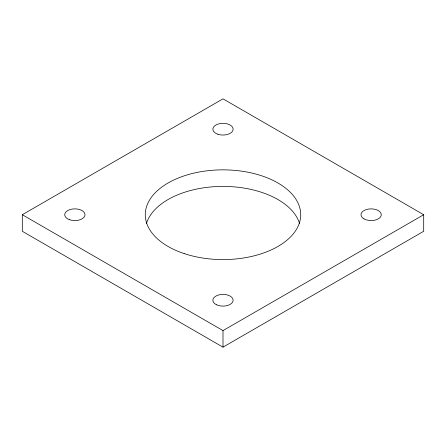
<?xml version="1.0" encoding="UTF-8"?>
<svg xmlns="http://www.w3.org/2000/svg" width="446" height="446" viewBox="0 0 446 446"><rect width="100%" height="100%" fill="white"/><g stroke="black" fill="none" stroke-linecap="round" stroke-linejoin="round"><path stroke-width="0.67" d="M22.3 214.721L223 98.85L423.7 214.721L423.7 231.279L223 347.15L22.3 231.279L22.3 214.721L223 330.598L423.7 214.721M223 330.598L223 347.15M146.383 223.758A77.716 44.868 0 0 1 223 186.406A77.716 44.868 0 0 1 299.617 223.758M216.801 304.88A10.135 5.854 0 0 0 233.046 301.033A10.135 5.854 0 0 0 219.159 294.834A10.135 5.854 0 0 0 216.801 304.88M69.793 219.794A10.135 5.854 0 0 0 85.002 214.721A10.135 5.854 0 0 0 69.793 209.653A10.135 5.854 0 0 0 69.793 219.794M217.932 134.268A10.135 5.854 0 0 0 233.135 129.201A10.135 5.854 0 0 0 217.932 124.127A10.135 5.854 0 0 0 217.932 134.268M363.969 218.863A10.135 5.854 0 0 0 380.929 216.238A10.135 5.854 0 0 0 368.513 209.068A10.135 5.854 0 0 0 363.969 218.863M184.142 253.579A77.716 44.868 0 0 0 300.715 214.721A77.716 44.868 0 0 0 184.142 175.863A77.716 44.868 0 0 0 184.142 253.579"/></g></svg>
